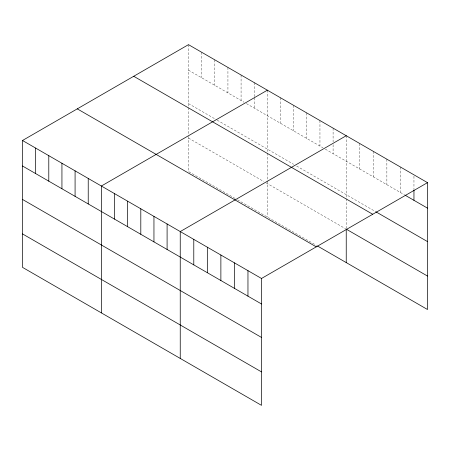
<?xml version="1.0" encoding="UTF-8"?>
<svg xmlns="http://www.w3.org/2000/svg" width="450" height="450" viewBox="0 0 450 450"><rect width="100%" height="100%" fill="white"/><g stroke="black" fill="none" stroke-linecap="round" stroke-linejoin="round"><path stroke-width="0.34" stroke-dasharray="2.25 1.69" d="M188.494 44.651L188.494 106.982M188.494 70.155L244.063 102.234M246.454 103.618L322.937 147.774M325.327 149.153L404.533 194.884M188.494 103.607L216.579 119.818M217.176 120.167L293.659 164.323M296.646 166.044L375.092 211.337M188.494 138.071L263.779 181.536M266.169 182.919L345.639 228.797M235.102 198.428L188.494 171.523L188.494 135.366M237.493 199.811L316.361 245.346M413.955 176.203L413.955 189.298M400.41 167.001L400.41 192.504M386.871 159.182L386.871 184.686M373.326 151.363L373.326 176.867M359.781 143.544L359.781 169.048M346.236 135.726L346.236 198.056M346.236 198.731L346.236 228.465M333.096 128.138L333.096 141.919M333.096 144.675L333.096 153.636M319.95 120.549L319.95 146.047M306.804 112.956L306.804 138.459M293.659 105.367L293.659 130.871M280.513 97.779L280.513 123.278M267.368 90.191L267.368 152.522M267.368 153.197L267.368 180.231M267.368 180.906L267.368 217.058M254.222 82.597L254.222 97.076M254.222 97.763L254.222 108.101M241.076 75.009L241.076 100.513M227.931 67.421L227.931 92.925M214.785 59.833L214.785 85.331M201.639 52.245L201.639 77.743M188.494 107.663L188.494 134.691"/><path stroke-width="0.67" d="M22.5 140.49L261.506 278.477L261.506 405.349L22.5 267.356L22.5 140.49L188.494 44.651L427.5 182.644L427.5 309.51L317.559 246.037M267.368 90.191L101.374 186.024L101.374 312.896M346.236 135.726L180.242 231.564L180.242 358.431M261.506 278.477L427.5 182.644M405.124 195.221L427.5 208.142M375.683 211.674L427.5 241.594M133.718 76.281L372.724 214.268M427.5 276.058L346.236 229.146L346.236 262.592M77.276 108.861L316.282 246.853M22.5 165.988L261.506 303.981M22.5 199.44L261.506 337.433M22.5 233.904L261.506 371.897M413.955 189.984L413.955 200.323M247.961 270.658L247.961 296.162M234.416 262.839L234.416 288.338M220.877 255.021L220.877 280.519M207.332 247.202L207.332 272.7M193.787 239.383L193.787 264.881M167.096 223.971L167.096 249.474M153.951 216.382L153.951 241.886M140.805 208.794L140.805 234.292M127.665 201.206L127.665 226.704M114.519 193.612L114.519 219.116M88.228 178.436L88.228 203.94M75.082 170.848L75.082 196.346M61.937 163.26L61.937 188.758M48.791 155.666L48.791 181.17M35.646 148.078L35.646 173.582"/></g></svg>
